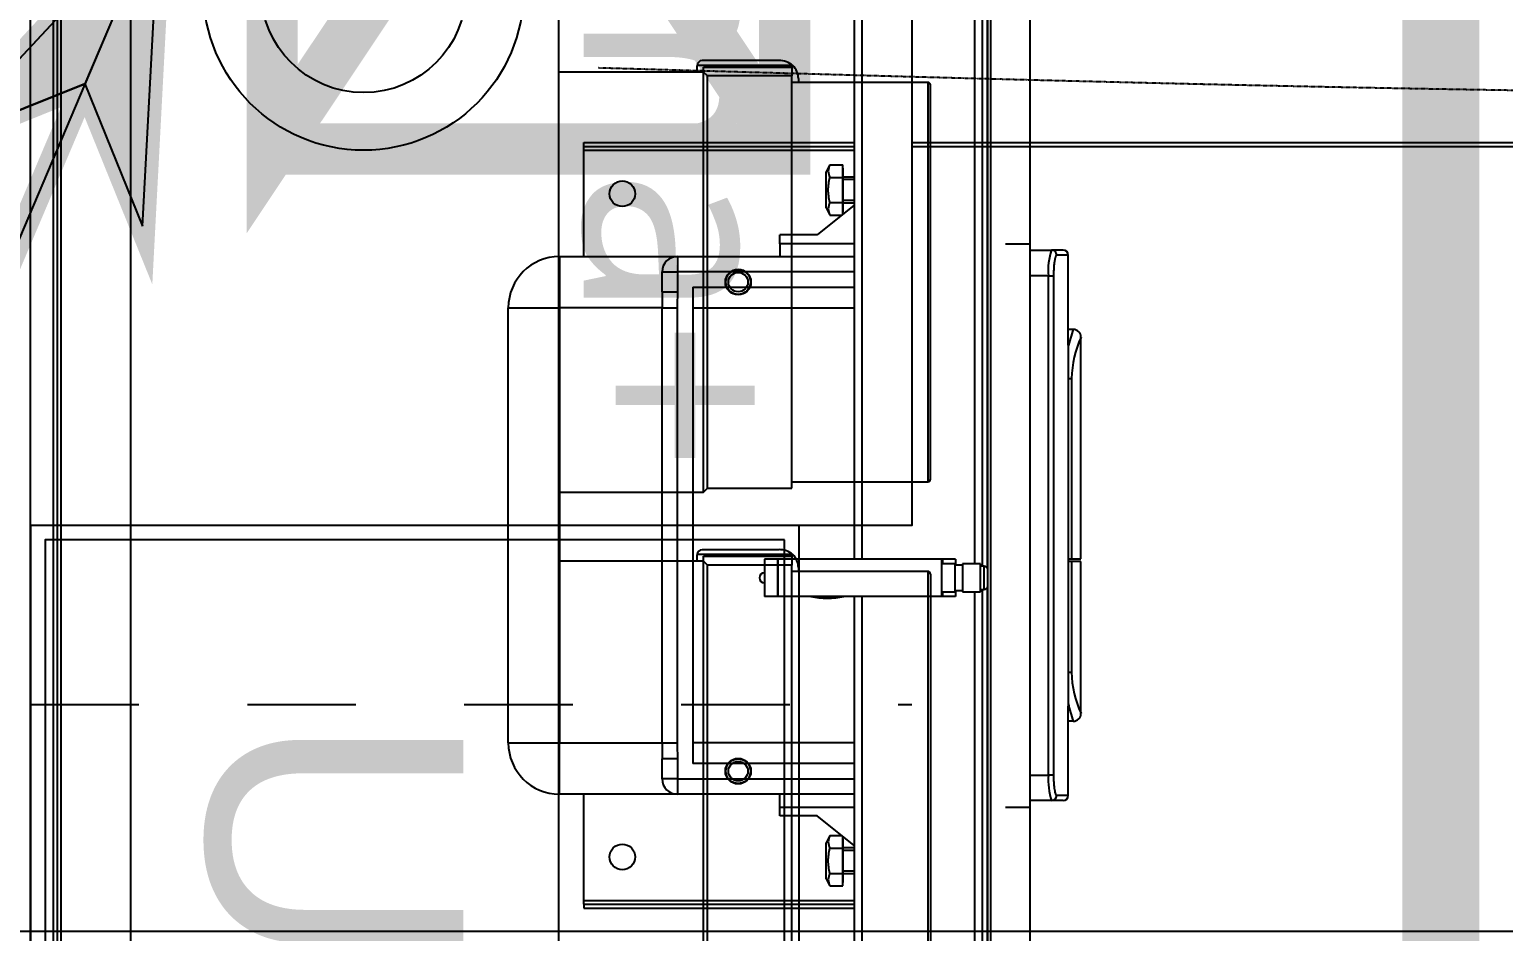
# Model space of a CAD drawing. Extents: x -2795338 to 3769695, y -3516596 to 3048438.
# Drawn here: x 491804 to 492379, y -340299 to -339947 of the extents above; entities that cross this region are included whole.
import ezdxf
from ezdxf import colors
from ezdxf.entities.mleader import LeaderData, LeaderLine
from ezdxf.math import Vec2, Vec3

# ---------------------------------------------------------------- set-up
doc = ezdxf.new("R2010")
doc.units = 0
for name, pattern in [('prlm_ef', [0.165, 0.1, -0.065]), ('prlm_eu', [2, 1.25, -0.25, 0.25, -0.25]), ('prlm_gaz', [36, 24, -3, 0, -3, 0, -3, 0, -3]), ('prlm_vmc', [0.282222, 0.141111, -0.141111])]:
    doc.linetypes.add(name, pattern=pattern)
doc.layers.add('_GAZELEC-BOITE INCORPO', color=36, linetype='Continuous', lineweight=18)
doc.layers.add('_GAZELEC-RESERVATION', color=1, linetype='Continuous', lineweight=18)
for name, color, linetype in [('GAZ-EU FLECHE', 42, 'Continuous'), ('prlm-CHAUFF', 30, 'Continuous'), ('prlm-EAU-EF', 161, 'Continuous'), ('prlm-EAU-EUEV', 25, 'Continuous'), ('prlm-GAZ', 20, 'Continuous'), ('prlm-MOD', 64, 'Continuous'), ('prlm-VMC', 93, 'Continuous')]:
    doc.layers.add(name, color=color, linetype=linetype)
doc.layers.add('prlm-xpoly', color=7, linetype='Continuous', plot=False)
doc.styles.add('ISO', font='isocp2.shx')
doc.styles.add('prlm-chauff', font='trebucbi.ttf', dxfattribs={"height": 18})
doc.styles.get("Standard").update_dxf_attribs({"font": 'arial.ttf'})
doc.dimstyles.new('200', dxfattribs={"dimtxt": 200, "dimasz": 25, "dimexe": 50, "dimexo": 50, "dimgap": 20, "dimtad": 1, "dimdec": 0, "dimlfac": 0.1, "dimdsep": 46, "dimtxsty": 'ISO', "dimblk1": 'DOTBLANK', "dimblk2": 'DOTBLANK', "dimsah": 1, "dimcen": 25, "dimclrd": 80, "dimclre": 80, "dimadec": 0, "dimazin": 0, "dimtfac": 1, "dimtdec": 0, "dimtmove": 0, "dimatfit": 3, "dimldrblk": 'DOTBLANK', "dimfxl": 50, "dimtolj": 1, "dimtzin": 0, "dimarcsym": 0})

# ---------------------------------------------------------------- blocks, each defined once
blk = doc.blocks.new('C 90.MTI900_Alu_390')
at = {"layer": 'prlm-MOD', "color": 1, "linetype": 'Continuous'}
for p, q in [((-4.225, 0), (4.225, 0)), ((-4.105, -0.105), (4.105, -0.105)), ((-3.96, -0.09), (3.96, -0.09)), ((-4.1, -0.12), (4.1, -0.12)), ((-0.85, -1.865), (0.85, -1.865)), ((-0.85, -1.865), (-0.85, -2.065)), ((0.85, -1.865), (0.85, -2.065)), ((-1.05, -2.525), (-1.05, -2.065)), ((-1.05, -2.065), (-0.85, -2.065)), ((0.85, -2.065), (-0.85, -2.065)), ((-0.85, -2.065), (-0.85, -2.465)), ((0.85, -2.465), (0.85, -2.065)), ((1.05, -2.065), (0.85, -2.065)), ((1.05, -2.065), (1.05, -2.525)), ((-1.495, -2.16), (-1.495, -3.215)), ((-1.48, -2.16), (-1.495, -2.16)), ((-1.48, -2.16), (-1.48, -3.215)), ((-1.48, -2.16), (-1.465, -2.16)), ((-1.465, -2.16), (-1.05, -2.16)), ((-1.465, -2.16), (-1.465, -3.215)), ((1.05, -2.16), (1.465, -2.16)), ((1.465, -2.16), (1.48, -2.16)), ((1.465, -2.16), (1.465, -3.215)), ((1.48, -2.16), (1.48, -3.215)), ((1.48, -2.16), (1.495, -2.16)), ((1.495, -2.16), (1.495, -3.215)), ((-0.99, -2.465), (-0.9124, -2.465)), ((-0.99, -2.525), (-0.99, -2.465)), ((-0.85, -2.465), (-0.9124, -2.465)), ((-0.9124, -2.525), (-0.9124, -2.465)), ((-0.85, -2.465), (0.85, -2.465)), ((-0.85, -2.465), (-0.85, -2.5242)), ((0.9124, -2.465), (0.85, -2.465)), ((0.85, -2.465), (0.85, -2.5242)), ((0.9124, -2.465), (0.99, -2.465)), ((0.9124, -2.465), (0.9124, -2.525)), ((0.99, -2.465), (0.99, -2.525)), ((-1.05, -3.215), (-1.05, -2.525)), ((-0.99, -2.525), (-1.05, -2.525)), ((-0.99, -2.525), (-0.99, -3.215)), ((-0.9124, -2.525), (-0.99, -2.525)), ((0.85, -2.5242), (-0.85, -2.5242)), ((0.99, -2.525), (0.9124, -2.525)), ((0.99, -3.215), (0.99, -2.525)), ((1.05, -2.525), (0.99, -2.525)), ((1.05, -2.525), (1.05, -3.215)), ((0.93, -2.585), (-0.93, -2.585)), ((-0.93, -3.215), (-0.93, -2.585)), ((-0.85, -3.215), (-0.85, -2.585)), ((0.85, -2.585), (0.85, -3.215)), ((0.93, -2.585), (0.93, -3.215)), ((-0.2775, -2.915), (-0.2775, -2.865)), ((-0.1325, -2.865), (-0.2775, -2.865)), ((-0.1325, -2.915), (-0.1325, -2.865)), ((-1.1342, -2.925), (-1.1, -2.925)), ((-1.1342, -3.0705), (-1.1342, -2.925)), ((-1.1, -2.925), (-1.1, -3.215)), ((-1.1, -2.925), (-1.05, -2.925)), ((-0.1325, -2.915), (-0.2775, -2.915)), ((-0.2775, -2.9175), (-0.2775, -2.915)), ((-0.2775, -2.9175), (-0.1325, -2.9175)), ((-0.2775, -3.5575), (-0.2775, -2.9175)), ((-0.1325, -2.9175), (-0.1325, -2.915)), ((-0.1325, -3.5575), (-0.1325, -2.9175)), ((1.1, -2.925), (1.05, -2.925)), ((1.1, -3.215), (1.1, -2.925)), ((1.1, -2.925), (1.1342, -2.925)), ((1.1342, -3.0705), (1.1342, -2.925)), ((-1.38, -3.106), (-1.4081, -3.1204)), ((-1.38, -3.106), (-1.24, -3.106)), ((-1.2504, -3.215), (-1.1342, -3.0705)), ((-1.2119, -3.1204), (-1.24, -3.106)), ((1.2504, -3.215), (1.1342, -3.0705)), ((1.24, -3.106), (1.2119, -3.1204)), ((1.24, -3.106), (1.38, -3.106)), ((1.4081, -3.1204), (1.38, -3.106)), ((-1.4081, -3.1204), (-1.4081, -3.17)), ((-1.3591, -3.1204), (-1.3591, -3.17)), ((-1.2609, -3.1204), (-1.2609, -3.17)), ((-1.2119, -3.1204), (-1.2119, -3.1671)), ((1.2119, -3.1204), (1.2119, -3.1671)), ((1.2609, -3.1204), (1.2609, -3.17)), ((1.3591, -3.1204), (1.3591, -3.17)), ((1.4081, -3.1204), (1.4081, -3.17)), ((-0.2775, -3.215), (-4.0287, -3.215)), ((-1.4081, -3.17), (-1.3836, -3.17)), ((-1.395, -3.17), (-1.395, -3.172)), ((-1.395, -3.172), (-1.225, -3.172)), ((-1.3836, -3.17), (-1.3591, -3.17)), ((-1.36, -3.172), (-1.36, -3.215)), ((-1.3591, -3.17), (-1.31, -3.17)), ((-1.3508, -3.215), (-1.3508, -3.172)), ((-1.31, -3.17), (-1.2609, -3.17)), ((-1.2692, -3.215), (-1.2692, -3.172)), ((-1.2609, -3.17), (-1.2364, -3.17)), ((-1.26, -3.215), (-1.26, -3.172)), ((-1.2364, -3.17), (-1.2142, -3.17)), ((-1.225, -3.172), (-1.225, -3.17)), ((4.0287, -3.215), (-0.1325, -3.215)), ((1.2142, -3.17), (1.2364, -3.17)), ((1.225, -3.17), (1.225, -3.172)), ((1.225, -3.172), (1.395, -3.172)), ((1.2364, -3.17), (1.2609, -3.17)), ((1.26, -3.172), (1.26, -3.215)), ((1.2609, -3.17), (1.31, -3.17)), ((1.2692, -3.215), (1.2692, -3.172)), ((1.31, -3.17), (1.3591, -3.17)), ((1.3508, -3.215), (1.3508, -3.172)), ((1.3591, -3.17), (1.3836, -3.17)), ((1.36, -3.215), (1.36, -3.172)), ((1.3836, -3.17), (1.4081, -3.17)), ((1.395, -3.172), (1.395, -3.17)), ((-0.2775, -3.245), (-4.0274, -3.245)), ((4.0274, -3.245), (-0.1325, -3.245)), ((-0.2775, -3.5575), (-0.1325, -3.5575)), ((-0.2775, -3.56), (-0.2775, -3.5575)), ((-0.2775, -3.61), (-0.2775, -3.56)), ((-0.26, -3.56), (-0.2775, -3.56)), ((-0.26, -3.5575), (-0.26, -3.6075)), ((-0.15, -3.6075), (-0.15, -3.5575)), ((-0.1325, -3.56), (-0.15, -3.56)), ((-0.1325, -3.56), (-0.1325, -3.5575)), ((-0.1325, -3.61), (-0.1325, -3.56)), ((-0.255, -3.61), (-0.2775, -3.61)), ((-0.15, -3.6075), (-0.26, -3.6075)), ((-0.255, -3.6075), (-0.255, -3.6375)), ((-0.155, -3.6375), (-0.155, -3.6075)), ((-0.1325, -3.61), (-0.155, -3.61)), ((-0.15, -3.6375), (-0.26, -3.6375)), ((-0.26, -3.6375), (-0.26, -3.7075)), ((-0.15, -3.7075), (-0.15, -3.6375)), ((-4.375, -3.737), (4.375, -3.737)), ((-0.26, -3.685), (-3.6034, -3.685)), ((-3.5974, -3.715), (-0.25, -3.715)), ((-3.175, -3.735), (-0.2433, -3.735)), ((-0.26, -3.7075), (-0.15, -3.7075)), ((-0.25, -3.7075), (-0.25, -3.7225)), ((-0.25, -3.7225), (-0.16, -3.7225)), ((-0.1667, -3.735), (3.175, -3.735)), ((-0.16, -3.7225), (-0.16, -3.7075)), ((-0.16, -3.715), (3.5984, -3.715)), ((3.6044, -3.685), (-0.15, -3.685)), ((4.375, -3.747), (-4.375, -3.747)), ((-4.375, -3.902), (4.375, -3.902)), ((-1.075, -3.9853), (-1.075, -3.902)), ((-0.975, -3.902), (-0.975, -3.973)), ((0.975, -3.973), (0.975, -3.902)), ((1.075, -3.902), (1.075, -3.9853)), ((-1.075, -4.03), (-1.075, -3.9853)), ((-1.055, -4.05), (-1.055, -4.0051)), ((-0.975, -3.973), (0.975, -3.973)), ((-0.975, -3.9928), (-0.975, -3.973)), ((0.975, -3.9928), (-0.975, -3.9928)), ((0.975, -3.973), (0.975, -3.9928)), ((1.055, -4.05), (1.055, -4.0051)), ((1.075, -4.03), (1.075, -3.9853)), ((-1.055, -4.05), (-0.706, -4.05)), ((-0.765, -4.07), (-0.765, -4.05)), ((0.576, -4.0497), (-0.576, -4.0497)), ((-0.574, -4.0497), (-0.574, -4.0634)), ((-0.1416, -4.0634), (-0.574, -4.0634)), ((-0.1416, -4.0634), (-0.1416, -4.0497)), ((-0.1416, -4.1), (-0.1416, -4.0634)), ((-0.1307, -4.0497), (-0.1307, -4.0634)), ((0.574, -4.0634), (-0.1307, -4.0634)), ((-0.1307, -4.0634), (-0.1307, -4.1)), ((0.574, -4.0497), (0.574, -4.0634)), ((0.7037, -4.05), (1.055, -4.05)), ((0.765, -4.07), (0.765, -4.05)), ((-0.735, -4.1), (-0.735, -4.1)), ((-0.735, -4.1), (-0.1416, -4.1)), ((-0.1307, -4.1), (0.735, -4.1)), ((0.735, -4.1), (0.735, -4.1))]:
    blk.add_line(p, q, dxfattribs=at)
at = {"layer": 'prlm-MOD', "color": 1, "ltscale": 50}
for points in [[(-1.1, -3.8058), (-1.1, -3.902)], [(1.1, -3.8058), (1.1, -3.902)]]:
    blk.add_lwpolyline(points, dxfattribs=at)
at = {"layer": 'prlm-MOD', "color": 1, "linetype": 'Continuous'}
for centre in [(-1.295, -2.31), (1.295, -2.31)]:
    blk.add_circle(centre, 0.05, dxfattribs=at)
for centre, radius, start, end in [((-0.85, -2.065), 0.2, 90, 180), ((0.85, -2.065), 0.2, 0, 90), ((-0.99, -2.525), 0.06, 90, 180), ((0.99, -2.525), 0.06, 0, 90), ((-0.205, -2.865), 0.02, 0, 180), ((0, -3.11), 0.285, 166.82645, 193.17355), ((-1.3836, -3.1624), 0.0487, 59.74223, 120.25777), ((-1.2364, -3.1624), 0.0487, 59.74223, 120.25777), ((1.2364, -3.1624), 0.0487, 59.74223, 120.25777), ((1.3836, -3.1624), 0.0487, 59.74223, 120.25777), ((-0.235, -3.7225), 0.015, 180, 255.16489), ((-0.175, -3.7225), 0.015, 284.83511, 0), ((-0.9965, -4.212), 0.2399, 84.86995, 109.10907), ((0.9987, -4.1937), 0.2219, 69.89148, 96.1295), ((-1.055, -4.03), 0.02, 180, 270), ((-0.5689, -4.6164), 0.5805, 102.58374, 109.74123), ((-0.735, -4.07), 0.03, 180, 270), ((-0.5689, -4.4578), 0.3944, 90.7355, 114.8981), ((0.5685, -4.4598), 0.3964, 65.16337, 89.20304), ((0.5693, -4.6145), 0.5786, 70.22595, 77.40425), ((0.735, -4.07), 0.03, 270, 0), ((1.055, -4.03), 0.02, 270, 0)]:
    blk.add_arc(centre, radius, start, end, dxfattribs=at)
for centre, major_axis, start_param, end_param in [((-1.055, -3.9853), (0.02, 0), 3.141593, 4.712389), ((1.055, -3.9853), (-0.02, 0), 1.570796, 3.141593)]:
    blk.add_ellipse(centre, major_axis=major_axis, ratio=0.989815, start_param=start_param, end_param=end_param, dxfattribs=at)
for points, knots in [([(-0.85, -2.5242), (-0.8604, -2.5242), (-0.8708, -2.5243), (-0.8916, -2.5247), (-0.902, -2.525), (-0.9124, -2.525)], [0, 0, 0, 0, 0.5, 0.5, 1, 1, 1, 1]), ([(0.9124, -2.525), (0.902, -2.525), (0.8916, -2.5247), (0.8708, -2.5243), (0.8604, -2.5242), (0.85, -2.5242)], [0, 0, 0, 0, 0.5, 0.5, 1, 1, 1, 1]), ([(-1.3591, -3.1204), (-1.3511, -3.1183), (-1.343, -3.1166), (-1.3306, -3.1149), (-1.3265, -3.1144), (-1.3182, -3.1138), (-1.3141, -3.1137), (-1.3017, -3.1137), (-1.2935, -3.1143), (-1.2772, -3.1166), (-1.269, -3.1183), (-1.2609, -3.1204)], [0, 0, 0, 0, 0.25, 0.25, 0.375, 0.375, 0.5, 0.5, 0.75, 0.75, 1, 1, 1, 1]), ([(1.2609, -3.1204), (1.269, -3.1183), (1.2772, -3.1166), (1.2935, -3.1143), (1.3017, -3.1137), (1.3141, -3.1137), (1.3182, -3.1138), (1.3265, -3.1144), (1.3306, -3.1149), (1.343, -3.1166), (1.3511, -3.1183), (1.3591, -3.1204)], [0, 0, 0, 0, 0.25, 0.25, 0.5, 0.5, 0.625, 0.625, 0.75, 0.75, 1, 1, 1, 1]), ([(-0.975, -3.9928), (-0.9803, -3.9928), (-0.9856, -3.9929), (-0.996, -3.9932), (-1.0011, -3.9934), (-1.0083, -3.9939), (-1.0107, -3.9941), (-1.0153, -3.9945), (-1.0176, -3.9947), (-1.0241, -3.9955), (-1.0281, -3.996), (-1.0355, -3.9972), (-1.0388, -3.9978), (-1.0446, -3.9991), (-1.047, -3.9998), (-1.05, -4.0009), (-1.0509, -4.0013), (-1.0524, -4.0021), (-1.053, -4.0024), (-1.0545, -4.0036), (-1.055, -4.0043), (-1.055, -4.0051)], [0, 0, 0, 0, 0.125, 0.125, 0.25, 0.25, 0.3125, 0.3125, 0.375, 0.375, 0.5, 0.5, 0.625, 0.625, 0.75, 0.75, 0.8125, 0.8125, 0.875, 0.875, 1, 1, 1, 1]), ([(1.055, -4.0051), (1.055, -4.0043), (1.0545, -4.0036), (1.053, -4.0024), (1.0523, -4.002), (1.0508, -4.0013), (1.0491, -4.0006), (1.0469, -3.9998), (1.0444, -3.9991), (1.0431, -3.9988), (1.0387, -3.9978), (1.0354, -3.9971), (1.0299, -3.9963), (1.028, -3.996), (1.0239, -3.9955), (1.0218, -3.9952), (1.0153, -3.9945), (1.0107, -3.9941), (1.0034, -3.9936), (1.0009, -3.9935), (0.9958, -3.9932), (0.9933, -3.9931), (0.9856, -3.9929), (0.9803, -3.9928), (0.975, -3.9928)], [0, 0, 0, 0, 0.125, 0.125, 0.1875, 0.1875, 0.25, 0.3125, 0.3125, 0.375, 0.375, 0.5, 0.5, 0.5625, 0.5625, 0.625, 0.625, 0.75, 0.75, 0.8125, 0.8125, 0.875, 0.875, 1, 1, 1, 1]), ([(-0.576, -4.0497), (-0.5891, -4.0497), (-0.6021, -4.0497), (-0.6211, -4.0498), (-0.6274, -4.0498), (-0.6399, -4.0498), (-0.6461, -4.0498), (-0.6642, -4.0499), (-0.6756, -4.0499), (-0.6918, -4.05), (-0.6971, -4.05), (-0.7038, -4.05), (-0.7053, -4.05), (-0.7068, -4.05)], [0, 0, 0, 0, 0.125, 0.125, 0.1875, 0.1875, 0.25, 0.25, 0.375, 0.375, 0.4375, 0.4375, 0.4568651, 0.4568651, 0.4568651, 0.4568651]), ([(0.7055, -4.05), (0.6995, -4.05), (0.6933, -4.05), (0.6813, -4.05), (0.6756, -4.0499), (0.6642, -4.0499), (0.6524, -4.0499), (0.6402, -4.0498), (0.6278, -4.0498), (0.6214, -4.0498), (0.6021, -4.0497), (0.5891, -4.0497), (0.576, -4.0497)], [0.5494968, 0.5494968, 0.5494968, 0.5494968, 0.625, 0.625, 0.6875, 0.6875, 0.75, 0.8125, 0.8125, 0.875, 0.875, 1, 1, 1, 1])]:
    blk.add_open_spline(points, degree=3, knots=knots, dxfattribs=at)
blk = doc.blocks.new('xi.thema+')
at = {"layer": 'prlm-CHAUFF', "color": 7, "linetype": 'prlm_vmc', "ltscale": 30}
for points in [[(-27.9, 0), (-27.9, 34.4)], [(27.9, 0), (27.9, 34.4)]]:
    blk.add_lwpolyline(points, dxfattribs=at)
at = {"layer": 'prlm-CHAUFF', "color": 0}
blk.add_lwpolyline([(-20.9, 0), (-20.9, 34.4), (20.9, 34.4), (20.9, 0)], close=True, dxfattribs=at)
for radius in [6.25, 4]:
    blk.add_circle((0, 13), radius, dxfattribs=at)
at = {"layer": 'prlm-CHAUFF', "color": 0, "insert": (0, 25.539), "char_height": 8, "width": 7.19706, "attachment_point": 5, "style": 'prlm-chauff'}
blk.add_mtext('thema+', dxfattribs=at)
blk = doc.blocks.new('xi.uta-yzen-d')
at = {"layer": 'prlm-CHAUFF', "ltscale": 50}
for p, q in [((-1.8, 35.12), (-17.2, 35.12)), ((1.9, 35.12), (17.3, 35.12)), ((-17.3, 35.02), (-1.7, 35.02)), ((-17.3, 35.02), (-17.3, 29.72)), ((-1.7, 29.72), (-1.7, 35.02)), ((1.8, 35.02), (17.4, 35.02)), ((1.8, 35.02), (1.8, 29.72)), ((-17.45, 29.97), (-17.3, 29.97)), ((1.65, 29.97), (1.8, 29.97)), ((-17.956, 29.72), (-17.55, 29.72)), ((-17.956, 29.72), (-17.956, 26.02)), ((-17.9, 29.72), (-17.9, 26.27)), ((-17.88, 29.72), (-17.88, 26.27)), ((-1.45, 29.72), (-17.55, 29.72)), ((-17.55, 29.72), (-17.55, 26.42)), ((-1.45, 26.42), (-1.45, 29.72)), ((1.144, 29.72), (1.55, 29.72)), ((1.144, 29.72), (1.144, 26.02)), ((1.2, 29.72), (1.2, 26.27)), ((1.22, 29.72), (1.22, 26.27)), ((17.65, 29.72), (1.55, 29.72)), ((1.55, 29.72), (1.55, 26.42)), ((-18.15, 29.216), (-18.15, 26.22)), ((0.95, 29.216), (0.95, 26.22)), ((-17.9, 28.42), (-17.88, 28.42)), ((1.2, 28.42), (1.22, 28.42)), ((-17.88, 28.07), (-17.9, 28.07)), ((-17.9, 27.693), (-17.88, 27.693)), ((1.22, 28.07), (1.2, 28.07)), ((1.2, 27.693), (1.22, 27.693)), ((-17.88, 27.343), (-17.9, 27.343)), ((-17.9, 27.293), (-17.88, 27.293)), ((-17.88, 27.193), (-17.9, 27.193)), ((1.22, 27.343), (1.2, 27.343)), ((1.2, 27.293), (1.22, 27.293)), ((1.22, 27.193), (1.2, 27.193)), ((-17.7, 26.02), (-17.95, 26.02)), ((-17.88, 26.27), (-17.9, 26.27)), ((-17.7, 26.27), (-17.88, 26.27)), ((-17.55, 26.42), (-17.7, 26.27)), ((-1.3, 26.27), (-17.7, 26.27)), ((-17.7, 26.27), (-17.7, 20.62)), ((-1.45, 26.42), (-17.55, 26.42)), ((-1.3, 26.27), (-1.45, 26.42)), ((-1.3, 20.62), (-1.3, 26.27)), ((1.4, 26.02), (1.15, 26.02)), ((1.22, 26.27), (1.2, 26.27)), ((1.4, 26.27), (1.22, 26.27)), ((1.55, 26.42), (1.4, 26.27)), ((17.8, 26.27), (1.4, 26.27)), ((1.4, 26.27), (1.4, 20.62)), ((17.65, 26.42), (1.55, 26.42))]:
    blk.add_line(p, q, dxfattribs=at)
for points in [[(0, 30), (0, 0), (39, 0), (39, 30)], [(0.571, 29.429), (0.571, 0.571), (38.429, 0.571), (38.429, 29.429)], [(-40.5, 20.62), (-40.5, 3.9), (40.5, 3.9), (40.5, 20.62)]]:
    blk.add_lwpolyline(points, close=True, dxfattribs=at)
for centre, radius in [((-9.5, 27.62), 0.5), ((-9.5, 27.62), 0.48), ((-9.5, 27.62), 0.38), ((9.6, 27.62), 0.5), ((9.6, 27.62), 0.48), ((9.6, 27.62), 0.38)]:
    blk.add_circle(centre, radius, dxfattribs=at)
for centre, radius, start, end in [((-17.2, 35.02), 0.1, 90, 180), ((-1.8, 35.02), 0.1, 0, 90), ((1.9, 35.02), 0.1, 90, 180), ((-17.45, 29.27), 0.7, 90, 136.27309), ((1.65, 29.27), 0.7, 90, 136.27309), ((-17.375, 29.24), 0.776, 138.52479, 181.76751), ((1.725, 29.24), 0.776, 138.52479, 181.76751), ((-17.95, 26.22), 0.2, 180, 268.32391), ((-17.95, 26.22), 0.2, 268.32391, 270), ((1.15, 26.22), 0.2, 180, 268.32391), ((1.15, 26.22), 0.2, 268.32391, 270)]:
    blk.add_arc(centre, radius, start, end, dxfattribs=at)
for centre, major_axis, ratio, start_param, end_param in [((-17.45, 28.959), (-0.45, 0), 0.974723, 5.983927, 6.283185), ((1.65, 28.959), (-0.45, 0), 0.974723, 5.983927, 6.283185), ((-17.45, 28.603), (-0.45, 0), 0.974723, 5.983927, 6.283185), ((-16.65, 28.603), (-1.25, 0), 0.146694, 0, 0.179125), ((1.65, 28.603), (-0.45, 0), 0.974723, 5.983927, 6.283185), ((2.45, 28.603), (-1.25, 0), 0.146694, 0, 0.179125)]:
    blk.add_ellipse(centre, major_axis=major_axis, ratio=ratio, start_param=start_param, end_param=end_param, dxfattribs=at)
for points in [[(-17.882, 29.391), (-17.886, 29.379), (-17.889, 29.366), (-17.897, 29.324), (-17.9, 29.294), (-17.9, 29.265)], [(1.218, 29.391), (1.214, 29.379), (1.211, 29.366), (1.203, 29.324), (1.2, 29.294), (1.2, 29.265)]]:
    blk.add_open_spline(points, degree=3, knots=[0.8185803, 0.8185803, 0.8185803, 0.8185803, 0.875, 0.875, 1, 1, 1, 1], dxfattribs=at)
at = {"layer": 'prlm-CHAUFF', "ltscale": 50, "insert": (7.303, 16.894), "char_height": 10, "width": 139.79252, "attachment_point": 1}
blk.add_mtext('UTA', dxfattribs=at)
blk = doc.blocks.new('FLECHE1')
h = blk.add_hatch(color=256)
h.dxf.hatch_style = 1
h.paths.add_polyline_path([(495907.08, -370439.56), (495913.62, -370315.47), (495936.11, -370371.09), (495991.74, -370348.6)])
for p, q in [((495907.08, -370439.56), (496141.31, -369887.17)), ((495913.62, -370315.47), (495907.08, -370439.56)), ((495913.62, -370315.47), (495907.08, -370439.56)), ((495936.11, -370371.09), (495913.62, -370315.47)), ((495936.11, -370371.09), (495913.62, -370315.47)), ((495991.74, -370348.6), (495907.08, -370439.56)), ((495907.08, -370439.56), (495991.74, -370348.6)), ((495936.11, -370371.09), (495991.74, -370348.6)), ((495991.74, -370348.6), (495936.11, -370371.09)), ((495907.08, -370439.56), (495936.11, -370371.09))]:
    blk.add_line(p, q)
at = {"const_width": 10}
for points in [[(495936.11, -370371.09), (496141.31, -369887.17)], [(495907.08, -370439.56), (495913.62, -370315.47), (495936.11, -370371.09), (495991.74, -370348.6), (495907.08, -370439.56)]]:
    blk.add_lwpolyline(points, dxfattribs=at)
blk = doc.blocks.new('_DOTBLANK')
at = {"color": 0, "linetype": 'ByBlock'}
blk.add_line((-0.5, 0), (-1, 0), dxfattribs=at)
blk.add_circle((0, 0), 0.5, dxfattribs=at)
blk = doc.blocks.new('*D284')
at = {"layer": '_GAZELEC-BOITE INCORPO', "color": 80, "lineweight": -2, "transparency": 16777216}
for p, q in [((492148.76, -339990.87), (492726.37, -339990.87)), ((492676.37, -340015.87), (492676.37, -340567.74)), ((492148.8, -340592.74), (492726.37, -340592.74))]:
    blk.add_line(p, q, dxfattribs=at)
at = {"layer": '_GAZELEC-BOITE INCORPO', "color": 80, "lineweight": -2, "transparency": 16777216, "xscale": 25, "yscale": 25, "zscale": 25}
for p, rotation in [((492676.37, -339990.87), 90), ((492676.37, -340592.74), 270)]:
    blk.add_blockref('_DOTBLANK', p, dxfattribs=dict(at, rotation=rotation))
at = {"layer": '_GAZELEC-BOITE INCORPO', "color": 0, "transparency": 16777216, "insert": (492556.37, -340291.8), "char_height": 200, "attachment_point": 5, "rotation": 90, "style": 'ISO'}
blk.add_mtext('\\A1;60', dxfattribs=at)
blk = doc.blocks.new('*D285')
at = {"layer": '_GAZELEC-BOITE INCORPO', "color": 80, "lineweight": -2, "transparency": 16777216}
for p, q in [((492148.1, -339693.37), (492726.37, -339693.37)), ((492676.37, -339967.37), (492676.37, -339718.37)), ((492148.1, -339992.37), (492726.37, -339992.37))]:
    blk.add_line(p, q, dxfattribs=at)
at = {"layer": '_GAZELEC-BOITE INCORPO', "color": 80, "lineweight": -2, "transparency": 16777216, "xscale": 25, "yscale": 25, "zscale": 25}
for p, rotation in [((492676.37, -339693.37), 90), ((492676.37, -339992.37), 270)]:
    blk.add_blockref('_DOTBLANK', p, dxfattribs=dict(at, rotation=rotation))
at = {"layer": '_GAZELEC-BOITE INCORPO', "color": 0, "transparency": 16777216, "insert": (492556.37, -339842.87), "char_height": 200, "attachment_point": 5, "rotation": 90, "style": 'ISO'}
blk.add_mtext('\\A1;30', dxfattribs=at)
blk = doc.blocks.new('*D288')
at = {"layer": '_GAZELEC-BOITE INCORPO', "color": 80, "lineweight": -2, "transparency": 16777216}
for p, q in [((491523.18, -338363.93), (493019.23, -338363.93)), ((492969.23, -338388.93), (492969.23, -340562)), ((491523.32, -340587), (493019.23, -340587))]:
    blk.add_line(p, q, dxfattribs=at)
at = {"layer": '_GAZELEC-BOITE INCORPO', "color": 80, "lineweight": -2, "transparency": 16777216, "xscale": 25, "yscale": 25, "zscale": 25}
for p, rotation in [((492969.23, -338363.93), 90), ((492969.23, -340587), 270)]:
    blk.add_blockref('_DOTBLANK', p, dxfattribs=dict(at, rotation=rotation))
at = {"layer": '_GAZELEC-BOITE INCORPO', "color": 0, "transparency": 16777216, "insert": (492849.21, -339475.46), "char_height": 200, "attachment_point": 5, "rotation": 90, "style": 'ISO'}
blk.add_mtext('\\A1;222', dxfattribs=at)

msp = doc.modelspace()

# ---------------------------------------------------------------- linework, layer by layer
msp.add_circle((487178.691, -234079.124), 3282516.798)
at = {"layer": '_GAZELEC-BOITE INCORPO', "const_width": 20}
msp.add_lwpolyline([(491898.764, -339893.361), (491898.764, -339993.361), (492098.764, -339993.361), (492098.764, -339693.368), (491898.761, -339693.368), (491898.771, -339993.361), (492098.764, -339693.368), (491898.761, -339693.368), (492098.758, -339993.361)], dxfattribs=at)
at = {"layer": 'prlm-EAU-EF', "linetype": 'prlm_ef'}
for points in [[(485290.59, -340463.366), (485236.038, -340737.224), (485291.619, -341097.786), (485615.64, -341383.131), (485853.818, -341446.717), (486590.996, -341446.717), (487581.585, -341446.717), (488720.906, -341446.717), (491653.842, -341446.717), (492684.394, -341446.717), (492860.197, -341446.717), (493387.708, -341208.329), (493581.524, -340922.984), (493315.04, -340042.246), (492770.443, -339969.624), (492025.957, -339961.742)], [(485234.597, -340474.468), (485168.516, -340834.598), (485262.593, -341164.16), (485487.878, -341389.444), (485763.137, -341483.436), (486360.537, -341572.64), (486774.827, -341557.644), (487335.481, -341557.644), (488071.424, -341557.644), (488857.39, -341557.644), (489730.228, -341557.644), (490846.076, -341557.644), (491963.994, -341557.644), (492653.515, -341557.644), (493307.835, -341557.644), (497514.03, -341557.644), (499158.836, -341557.644), (501486.267, -341065.248), (503056.244, -340225.796), (504571.668, -339967.221), (505019.306, -339973.373)]]:
    msp.add_spline(points, degree=3, dxfattribs=at)
at = {"layer": 'prlm-EAU-EUEV', "linetype": 'prlm_eu', "ltscale": 50, "const_width": 30, "flags": 128}
msp.add_lwpolyline([(491573.177, -337784.117), (491573.177, -338576.411), (492354.841, -338576.411), (492354.841, -340501.141)], dxfattribs=at)
at = {"layer": 'prlm-GAZ', "linetype": 'prlm_gaz', "ltscale": 0.8}
for points in [[(492024.31, -339931.895), (492309.115, -339940.642), (492589.391, -339940.642), (493058.438, -339940.642), (493304.542, -339988.897), (493540.146, -340204.744), (493658.823, -340555.165), (493658.823, -340853.15), (493535.823, -341158.585), (493235.27, -341384.188), (492779.192, -341497.759), (492493.667, -341497.759), (491653.845, -341497.759), (487304.808, -341497.759), (486085.82, -341539.957), (485559.647, -341563.7), (484720.672, -341563.7), (484403.342, -341563.7), (484053.898, -341421.532), (483879.742, -341202.273), (483807.589, -340920.341), (483807.589, -340474.612)], [(483747.993, -340480.188), (483747.993, -340887.754), (483864.611, -341293.735), (484123.272, -341516.311), (484693.19, -341599.314), (484948.557, -341599.314), (485691.396, -341599.314), (485998.124, -341599.314), (486364.14, -341617.914), (486847.186, -341617.914), (488449.379, -341617.914), (490109.007, -341617.914), (493014.385, -341617.914), (495890.942, -341617.914), (498994.664, -341617.914), (500009.133, -341575.379), (501050.466, -341329.205), (501787.541, -340999.931), (502685.596, -340519.262), (503603.723, -340162.737), (504553.038, -340016.725), (505000.882, -340009.611)]]:
    msp.add_spline(points, degree=3, dxfattribs=at)
at = {"layer": 'prlm-VMC'}
msp.add_lwpolyline([(491694.154, -340298.82), (492439.063, -340298.821), (492439.059, -337802.901)], dxfattribs=at)
at = {"layer": 'prlm-xpoly', "lineweight": 0}
msp.add_lwpolyline([(492194.429, -340591.644), (493592.066, -340591.645), (493592.122, -339692.938), (492194.429, -339692.851)], close=True, dxfattribs=at)

# ---------------------------------------------------------------- block references
at = {"layer": 'GAZ-EU FLECHE', "rotation": 180}
msp.add_blockref('FLECHE1', (987761.797, -710338.969), dxfattribs=at)
at = {"layer": 'prlm-CHAUFF', "xscale": 10, "yscale": 10, "zscale": 10}
for name, p, rotation in [('xi.thema+', (491804.427, -339931.368), 270.0001899573389), ('xi.uta-yzen-d', (491804.429, -340140.368), 269.999993332488)]:
    msp.add_blockref(name, p, dxfattribs=dict(at, rotation=rotation))
at = {"layer": 'prlm-MOD', "xscale": 99.99999999999969, "yscale": 99.99999999999969, "zscale": 99.99999999999969, "rotation": 89.99988466024473}
msp.add_blockref('C 90.MTI900_Alu_390', (491804.428, -340140.368), dxfattribs=at)

# ---------------------------------------------------------------- dimensions: what is measured, and where the dimension line sits
at = {"layer": '_GAZELEC-BOITE INCORPO'}
for base, p1, p2, picture, middle in [((492969.233, -340586.995), (491473.181, -338363.927), (491473.32, -340586.995), '*D288', (492849.214, -339475.461)), ((492676.372, -339693.368), (492098.096, -339992.369), (492098.096, -339693.368), '*D285', (492556.372, -339842.868)), ((492676.372, -340592.738), (492098.764, -339990.869), (492098.802, -340592.738), '*D284', (492556.372, -340291.804))]:
    dim = msp.add_linear_dim(base=base, p1=p1, p2=p2, angle=90, dimstyle='200', dxfattribs=at)
    dim.commit()
    dim.dimension.update_dxf_attribs({"geometry": picture, "text_midpoint": middle})

# ---------------------------------------------------------------- leaders
at = {"layer": '_GAZELEC-RESERVATION', "color": 6}
ml = msp.add_multileader_mtext('Standard', dxfattribs=at)
ml.set_content('résa n°92\\P150X150 en dalle haute', color=6)
ml.set_leader_properties()
ml.build(insert=Vec2(0, 0))
ml.multileader.update_dxf_attribs({"has_text_frame": 1, "arrow_head_size": 80, "scale": 20})
ctx = ml.context
ctx.base_point, ctx.scale, ctx.char_height, ctx.arrow_head_size, ctx.landing_gap_size, ctx.plane_origin = Vec3(489701.71, -339799.028), 20, 80, 80, 40, Vec3(483088.243, -338888.268)
notes = []
notes.append((ctx, [(0, (1, 1, 0), (491035.484, -339799.028), (-1, 0), 89.845, [(0, [(491632.251, -340558.672)], 0, [])])]))
ctx.mtext.insert, ctx.mtext.width, ctx.mtext.flow_direction = Vec3(489741.71, -339758.346), 1568.85041, 5
ml = msp.add_multileader_mtext('Standard', dxfattribs=at)
ml.set_content('résa n°90\\P150X150 en dalle haute', color=6)
ml.set_leader_properties()
ml.build(insert=Vec2(0, 0))
ml.multileader.update_dxf_attribs({"has_text_frame": 1, "arrow_head_size": 80, "scale": 20})
ctx = ml.context
ctx.base_point, ctx.scale, ctx.char_height, ctx.arrow_head_size, ctx.landing_gap_size, ctx.plane_origin = Vec3(487852.731, -340250.775), 20, 80, 80, 40, Vec3(481239.263, -339340.015)
notes.append((ctx, [(1, (1, 1, 0), (487762.886, -340250.775), (1, 0), 89.845, [(0, [(487157.089, -340129.219)], 0, [])])]))
ctx.mtext.insert, ctx.mtext.width, ctx.mtext.flow_direction = Vec3(487892.731, -340210.093), 1568.85041, 5
for ctx, leaders in notes:
    for number, flags, end, landing, length, lines in leaders:
        leader = LeaderData()
        leader.index, (leader.has_last_leader_line, leader.has_dogleg_vector, leader.attachment_direction) = number, flags
        leader.last_leader_point, leader.dogleg_vector, leader.dogleg_length = Vec3(end), Vec3(landing), length
        for number, points, colour, breaks in lines:
            line = LeaderLine()
            line.index, line.vertices, line.color, line.breaks = number, Vec3.list(points), colors.encode_raw_color(colour), breaks
            leader.lines.append(line)
        ctx.leaders.append(leader)

doc.saveas('drawing.dxf')
